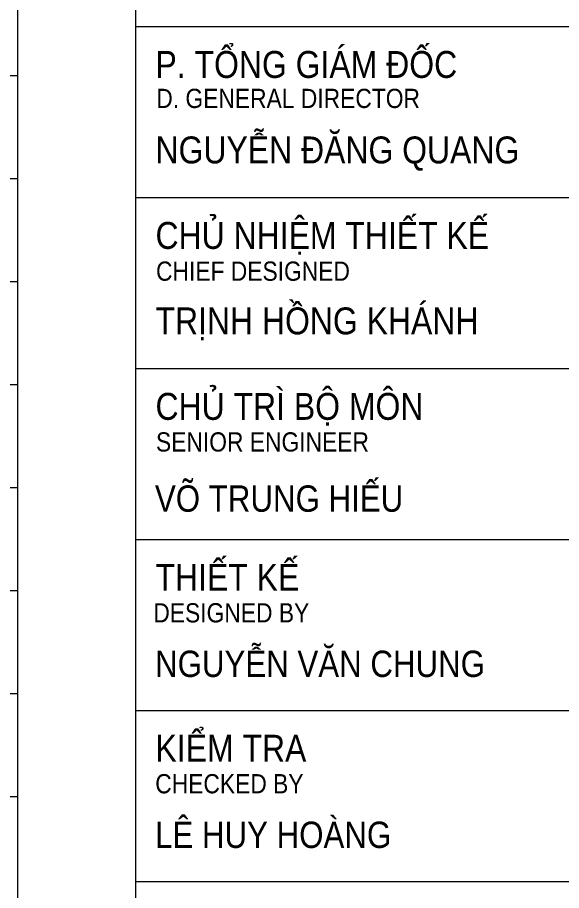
# Model space of a CAD drawing. Header units: millimetres. Extents: x 0 to 571985, y 0 to 2066666.
# Drawn here: x 569664.01 to 569667.74, y 2064845.91 to 2064851.88 of the extents above; entities that cross this region are included whole.
import ezdxf
from ezdxf.enums import TextEntityAlignment as Align

# ---------------------------------------------------------------- set-up
doc = ezdxf.new("R2010")
doc.units = ezdxf.units.MM
doc.linetypes.add('CENTER', pattern=[3, 1.5, -0.5, 0.5, -0.5])
for name, color, linetype, lineweight in [('A-KY HIEU', 34, 'Continuous', 20), ('A-TEXT', 7, 'Continuous', 18), ('E- RANH GIOI', 1, 'CENTER', 13), ('kata_net khung', 3, 'Continuous', 20)]:
    doc.layers.add(name, color=color, linetype=linetype, lineweight=lineweight)
doc.styles.add('Arial', font='arial.ttf')

# ---------------------------------------------------------------- blocks, each defined once
blk = doc.blocks.new('A$C33BC4D2A')
at = {"layer": 'A-KY HIEU', "color": 0}
for p, q in [((353.662, -4.903), (353.662, -292.097)), ((353.662, -181.132), (414.985, -181.132)), ((353.662, -192.813), (414.985, -192.813)), ((353.662, -204.493), (414.985, -204.493)), ((353.662, -216.174), (414.985, -216.174)), ((353.662, -227.854), (414.985, -227.854)), ((353.662, -239.535), (414.985, -239.535))]:
    blk.add_line(p, q, dxfattribs=at)
at = {"layer": 'A-TEXT', "style": 'Arial', "width": 0.85}
for s, height, p in [('P. TỔNG GIÁM ĐỐC', 1.83967, (355.024, -184.636)), ('NGUYỄN ĐĂNG QUANG', 1.83967, (355.024, -190.477)), ('CHỦ NHIỆM THIẾT KẾ', 1.83967, (355.024, -196.317)), ('TRỊNH HỒNG KHÁNH', 1.83967, (355.024, -202.157)), ('CHỦ TRÌ BỘ MÔN', 1.83967, (355.024, -207.997)), ('VÕ TRUNG HIẾU', 1.8, (354.986, -214.277)), ('THIẾT KẾ', 1.8397, (355.024, -219.678)), ('NGUYỄN VĂN CHUNG', 1.8, (354.994, -225.568)), ('KIỂM TRA', 1.8397, (355.024, -231.358)), ('LÊ HUY HOÀNG', 1.8, (354.994, -237.249))]:
    blk.add_text(s, height=height, dxfattribs=at).set_placement(p)
for s, height, p in [('D. GENERAL DIRECTOR', 1.31405, (355.079, -186.035)), ('CHIEF DESIGNED', 1.31405, (355.059, -197.838)), ('SENIOR ENGINEER', 1.31405, (355.057, -209.506)), ('DESIGNED BY', 1.31405, (354.876, -221.182)), ('CHECKED BY', 1.3141, (355.006, -232.86))]:
    blk.add_text(s, height=height, dxfattribs=at).set_placement(p, align=Align.MIDDLE_LEFT)

msp = doc.modelspace()

# ---------------------------------------------------------------- linework, layer by layer
at = {"layer": 'kata_net khung'}
for p, q in [((569664.0144, 2064869.0816), (569664.0144, 2064840.9216)), ((569657.8984, 2064851.4816), (569664.0144, 2064851.4816)), ((569657.8984, 2064850.7776), (569664.0144, 2064850.7776)), ((569657.8984, 2064850.0736), (569664.0144, 2064850.0736)), ((569657.8984, 2064849.3696), (569664.0144, 2064849.3696)), ((569657.8984, 2064848.6656), (569664.0144, 2064848.6656)), ((569657.8984, 2064847.9616), (569664.0144, 2064847.9616)), ((569657.8984, 2064847.2576), (569664.0144, 2064847.2576)), ((569657.8984, 2064846.5536), (569664.0144, 2064846.5536))]:
    msp.add_line(p, q, dxfattribs=at)

# ---------------------------------------------------------------- block references
at = {"layer": 'E- RANH GIOI', "xscale": 0.1, "yscale": 0.1, "zscale": 0.1}
msp.add_blockref('A$C33BC4D2A', (569629.456, 2064869.9278), dxfattribs=at)

doc.saveas('drawing.dxf')
